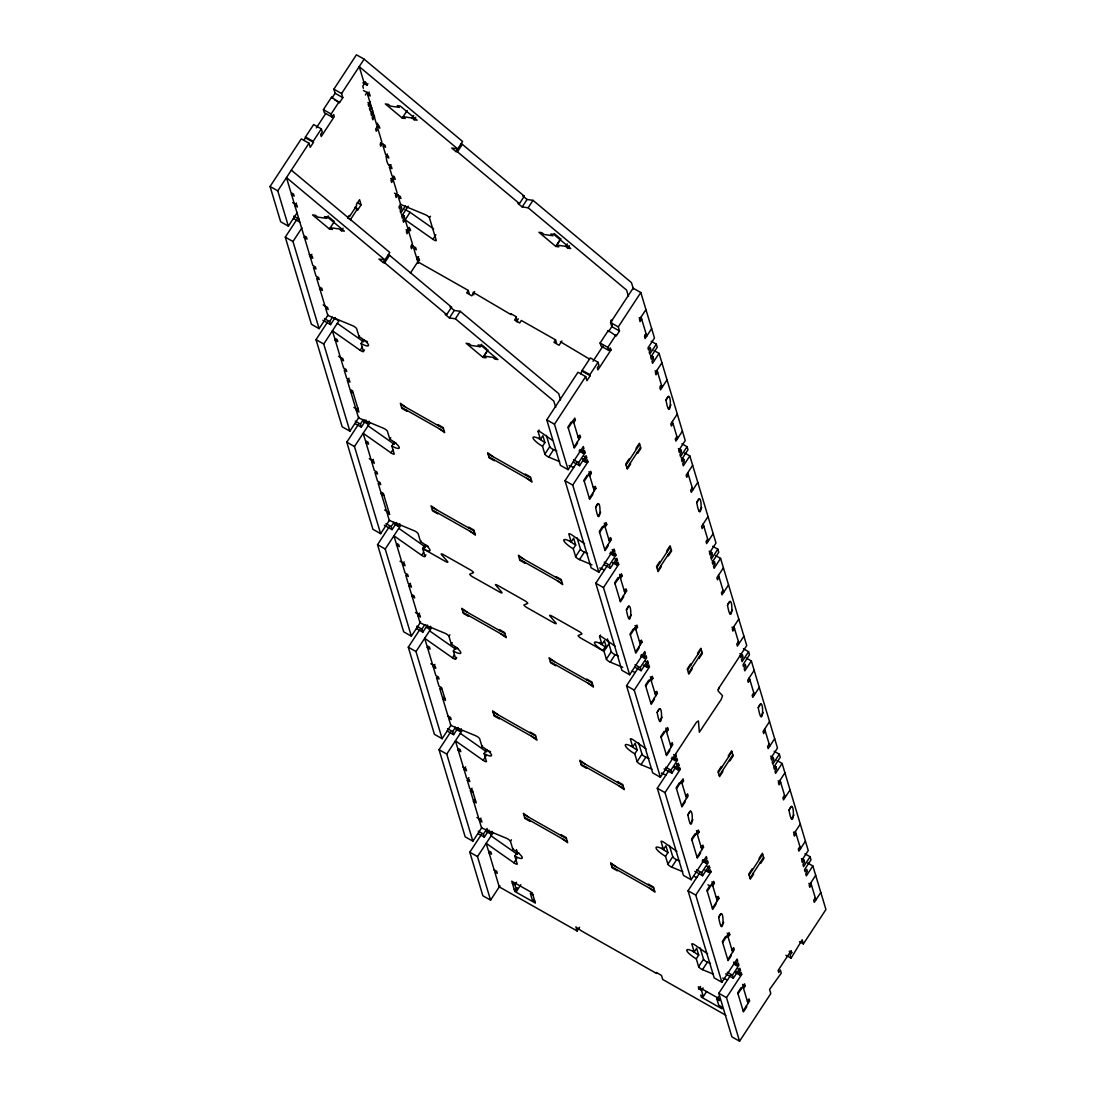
<?xml version="1.0" encoding="UTF-8"?>
<svg xmlns="http://www.w3.org/2000/svg" width="1096" height="1096" viewBox="0 0 1096 1096"><rect width="100%" height="100%" fill="white"/><g stroke="black" fill="none" stroke-linecap="round" stroke-linejoin="round"><path stroke-width="1.5" d="M389.779 164.66C387.833 167.332 384.806 156.125 387.217 153.947M595.649 507.407C602.293 491.2 600.553 534.56 595.649 507.407L598.101 503.68M626.405 609.91C633.05 593.717 631.31 637.064 626.405 609.91L628.857 606.184M657.162 712.427C663.806 696.22 662.066 739.581 657.162 712.427L659.614 708.701M665.984 400.15C672.629 383.956 670.889 427.303 665.984 400.15L668.437 396.423M687.918 814.931C694.549 798.737 692.823 842.084 687.918 814.931L690.357 811.204M696.741 502.653C703.385 486.46 701.645 529.806 696.741 502.653L699.193 498.927M718.675 917.434C725.305 901.241 723.566 944.601 718.675 917.434L721.113 913.708M727.497 605.17C734.128 588.963 732.402 632.324 727.497 605.17L729.936 601.444M758.254 707.673C764.885 691.48 763.145 734.827 758.254 707.673L760.693 703.947M789.01 810.191C795.641 793.984 793.901 837.344 789.01 810.191L791.449 806.464M622.734 667.3L610.239 662.121A3.055 0.712 33.3 0 1 606.362 659.148L603.992 651.257L581.044 638.256A3.055 0.712 33.3 0 1 578.729 636.543L578.304 636.05A3.055 0.712 33.3 0 1 578.291 635.475L581.908 634.009A3.055 0.712 33.3 0 0 581.332 633.132L580.688 632.556A3.055 0.712 33.3 0 0 579.017 631.433L551.891 616.062A3.055 0.712 33.3 0 0 549.617 615.568L556.234 623.391A3.055 0.712 33.3 0 1 553.96 622.912L526.834 607.54A3.055 0.712 33.3 0 1 525.162 606.403L524.518 605.828A3.055 0.712 33.3 0 1 523.943 604.951L527.56 603.499A3.055 0.712 33.3 0 0 527.546 602.923L527.121 602.43A3.055 0.712 33.3 0 0 524.806 600.718L497.68 585.36A3.055 0.712 33.3 0 0 496.488 584.785L495.872 584.606A3.055 0.712 33.3 0 0 495.419 584.73L501.625 592.046A3.055 0.712 33.3 0 1 500.954 592.772L472.636 576.839A3.055 0.712 33.3 0 1 469.869 574.057L473.362 572.783A3.055 0.712 33.3 0 0 471.02 570.263L442.661 554.22A3.055 0.712 33.3 0 0 441.592 554.795L447.428 561.33A3.055 0.712 33.3 0 1 445.551 561.495L422.59 548.493L425.043 544.753L426.276 545.466A10.193 2.384 33.3 0 0 428.139 546.342M715.455 555.508L720.593 558.412L746.732 645.544L718.634 688.411L718.086 690.987L722.524 695.672L721.278 699.317L699.33 732.251L698.44 720.935L696.481 722.196L660.381 777.242L652.682 772.872L626.542 685.74L638.489 667.519M417.535 257.19L416.987 259.081L418.261 263.355M718.195 689.603L719.332 687.343M297.304 212.501L288.358 226.132L280.658 221.776L270.068 186.484L301.304 138.863L309.004 143.234L310.237 147.33L313.483 142.357L313.182 141.329L305.483 136.973L313.634 124.547L321.334 128.903L322.251 131.986L320.621 134.466L321.238 136.521L334.266 116.642L333.664 114.587L332.033 117.08L324.32 112.71L323.402 109.641L331.554 97.215L339.555 102.599L342.815 97.64L341.582 93.53L333.883 89.173L356.433 54.8L364.132 59.157L462.567 141.453L455.95 151.591L451.73 148.056L457.69 148.905L359.241 66.623L363.749 81.652L366.311 83.104L366.927 85.159L367.914 83.666M304.154 140.48L305.483 136.973M333.883 89.173L335.116 93.27L331.855 98.243L331.554 97.215M316.333 127.903L325.635 113.696M288.358 226.132L277.768 190.855L309.004 143.234M341.582 93.53L364.132 59.157M313.182 141.329L321.334 128.903M332.033 117.08L331.102 113.998L339.253 101.572M365.53 81.926L362.735 86.187L363.351 88.242M365.379 94.996L367.242 92.146M304.113 237.448L307.044 239.12L306.428 237.065L303.866 235.613L294.838 205.541L296.468 203.061M376.887 126.465L379.819 128.136L379.216 126.081L376.64 124.629L367.626 94.557L369.256 92.078M370.064 101.544L368.201 104.394L368.818 106.435L370.448 103.956L367.872 102.503M328.06 315.004L319.114 328.649L311.415 324.279L285.275 237.147L296.906 219.419M371.051 106.011L369.421 108.49L370.037 110.545L371.9 107.696M372.832 110.778L370.969 113.614L371.585 115.669L373.215 113.176L370.64 111.724M373.818 115.231L372.202 117.71L372.804 119.765L374.668 116.93M319.114 328.649L292.975 241.517L301.921 227.872M376.64 124.629L377.627 123.136M378.421 124.903L375.627 129.164L376.243 131.219L377.873 128.725L381.764 141.713L380.134 144.193L380.75 146.248L382.614 143.412M326.581 218.364L324.457 216.597L327.444 217.022L344.35 231.146L341.377 230.735L339.253 228.968L330.321 227.694L332.431 229.461L329.458 229.037L312.552 214.912L315.525 215.323L317.635 217.09L326.581 218.364L328.211 215.885M319.498 288.7L322.43 290.372L321.813 288.317L319.237 286.864L316.634 278.151L319.196 279.603L318.58 277.548L316.018 276.096L313.456 267.561L316.018 269.013L315.401 266.958L312.84 265.506L310.223 256.793L311.853 254.313M329.458 229.037L334.39 221.488M402.232 118.053L405.219 118.478L403.095 116.71L412.041 117.984L414.151 119.752L417.124 120.176L400.218 106.038L397.245 105.613L399.355 107.381L390.423 106.12L388.299 104.353L385.326 103.928L402.232 118.053L407.178 110.504M412.041 117.984L413.658 115.491M347.638 217.912L349.268 215.433L349.569 216.46L356.638 205.692L356.323 204.664L359.584 199.691L361.118 204.815L357.858 209.788L355.296 208.336M341.377 230.735L342.993 228.242M414.151 119.752L415.781 117.258M350.802 220.556L350.501 219.529L357.556 208.761L354.994 207.308M392.272 177.73L395.204 179.388L394.587 177.333L392.026 175.881L389.409 167.167L391.039 164.688M393.793 176.155L391.012 180.415L391.628 182.47L393.245 179.977L390.683 178.525M397.999 194.663L396.135 197.499L395.519 195.458L397.149 192.965L393.245 179.977M400.807 204.061L398.958 206.897L399.56 208.952L401.191 206.459L401.807 208.514L400.177 210.994L400.794 213.049L405.452 205.952M359.009 417.234L349.871 431.153L342.171 426.796L316.032 339.664L327.649 321.923M335.225 317.525L330.567 324.622L329.649 321.553L332.444 317.292M408.233 206.185L401.725 216.131L402.328 218.173L403.958 215.693L401.396 214.241M349.871 431.153L323.731 344.021L338.938 320.84L333.801 317.922M433.646 228.913L410.082 212.336L403.561 222.269L402.944 220.228L404.575 217.734L403.958 215.693M291.413 194.581L294.153 196.143L293.536 194.088L290.974 192.636L286.467 177.593L384.901 259.889L378.956 259.04L383.175 262.574L389.792 252.436L291.344 170.14M383.175 262.574L384.669 262.78L389.56 255.327L451.552 307.154L446.661 314.607L445.168 314.401L449.401 317.922L455.361 318.772L553.795 401.054L555.699 407.383M455.95 151.591L457.443 151.81L462.334 144.357L524.326 196.17L519.436 203.623L517.956 203.418L522.176 206.952L528.135 207.788L626.57 290.084L628.474 296.413M409.178 227.406L406.383 231.667L407 233.722L408.63 231.242L406.054 229.79M407.644 228.982L410.575 230.639L409.959 228.598L407.397 227.132L405.191 219.789L432.92 239.284A3.055 0.712 33.3 0 0 436.235 240.38L429.44 217.762L430.427 216.268M413.37 245.915L411.507 248.751L410.89 246.71L412.521 244.216L408.63 231.242M367.544 341.678A10.193 2.384 33.3 0 1 363.543 339.787L361.091 343.514A10.193 2.384 33.3 0 0 368.516 344.884A10.193 2.384 33.3 0 0 359.05 336.678L359.529 335.938M418.617 256.601L416.987 259.081L419.549 260.547L418.932 258.492L416.37 257.039L413.754 248.326L416.316 249.778L415.699 247.723L411.301 245.23M410.452 273.027L417.809 261.821L468.293 290.426L469.211 293.495M334.869 339.966L337.801 341.623L337.184 339.568L334.623 338.116L332.417 330.773L360.146 350.268L362.105 347.281M432.92 239.284L435.852 234.818M360.146 350.268A3.055 0.712 33.3 0 0 363.447 351.364L364.434 349.871M357.981 408.068L356.351 410.562L358.926 412.014L352.57 390.834L349.994 389.368L347.377 380.655L349.008 378.175M389.573 520.025L380.627 533.67L372.914 529.3L346.774 442.168L358.406 424.44M365.982 420.028L361.324 427.125L360.406 424.056L363.201 419.795M363.598 421.59L367.448 423.782L369.078 421.289L369.695 423.344L354.474 446.538L380.627 533.67M449.401 317.922L454.292 310.469L460.238 311.319L558.686 393.601L560.577 399.93M522.176 206.952L527.066 199.499L533.026 200.335L631.46 282.617L633.365 288.947M468.293 290.426L466.663 292.906L471.787 295.81L474.582 291.55M455.361 318.772L460.238 311.319M528.135 207.788L533.026 200.335M426.276 545.466L423.837 549.192A10.193 2.384 33.3 0 0 429.933 549.644A10.193 2.384 33.3 0 0 420.549 541.698L418.179 533.766A3.055 0.712 33.3 0 0 414.302 530.793L389.313 520.422L387.107 513.065L389.669 514.517L383.312 493.337L380.75 491.885L378.134 483.172L380.709 484.624L380.093 482.569L377.517 481.117L374.955 472.582L377.531 474.034L376.914 471.979L374.339 470.526L371.736 461.813L373.366 459.334M396.327 443.359A10.193 2.384 33.3 0 1 394.3 442.291L391.847 446.017A10.193 2.384 33.3 0 0 399.273 447.387A10.193 2.384 33.3 0 0 389.806 439.181L390.779 437.701M365.626 442.469L368.557 444.127L367.941 442.085L365.379 440.633L363.173 433.276L390.902 452.771L392.861 449.798M487.98 349.857L483.898 356.077L486.021 357.844L483.035 357.419L466.129 343.281L469.102 343.706L471.225 345.473L480.158 346.733L481.788 344.254M556.686 245.093L565.618 246.353L567.728 248.121L570.701 248.545L553.795 234.407L550.822 233.996L552.932 235.763L544 234.489L541.89 232.722L538.903 232.297L555.809 246.436L558.796 246.86L556.686 245.093L560.755 238.873M483.035 357.419L487.117 351.2M555.809 246.436L560.7 238.983L554.206 233.544M516.435 317.21L514.572 320.046L519.71 322.964L521.34 320.47L555.562 339.87L556.494 342.938M565.618 246.353L567.249 243.874M516.435 321.703L518.298 318.868M567.728 248.121L569.358 245.641M420.631 622.062L411.37 636.173L403.671 631.817L377.531 544.685L389.162 526.943M396.738 522.545L392.08 529.642L391.162 526.56L393.944 522.312M394.341 524.107L398.204 526.285L399.821 523.806M411.37 636.173L385.23 549.041L400.437 525.847L397.875 524.395M410.521 583.195L408.89 585.675L411.466 587.127L410.849 585.086L408.274 583.634L405.712 575.085L408.287 576.537L407.671 574.496L405.095 573.044L402.479 564.33L404.109 561.837M420.549 541.698L421.042 540.945M555.562 339.87L553.946 342.349L559.07 345.254L561.864 340.993M396.382 544.986L399.314 546.644L398.697 544.589L396.135 543.137L393.93 535.793L421.659 555.288L423.604 552.302M421.659 555.288A3.055 0.712 33.3 0 0 424.96 556.384L425.933 554.891M559.659 461.635L548.726 457.101A3.055 0.712 33.3 0 1 544.863 454.128L542.506 446.278A10.193 2.384 33.3 0 1 533.026 438.071A10.193 2.384 33.3 0 1 540.451 439.441L538.067 431.509L539.054 430.016M457.84 648.366A10.193 2.384 33.3 0 1 455.799 647.311L453.36 651.038A10.193 2.384 33.3 0 0 460.786 652.408A10.193 2.384 33.3 0 0 451.305 644.201L448.935 636.269A3.055 0.712 33.3 0 0 445.058 633.296L420.069 622.925L417.864 615.582L419.494 613.089M660.381 777.242L634.242 690.11L649.449 666.916L648.832 664.861L647.202 667.354L646.585 665.299L648.216 662.82L647.599 660.765L641.091 670.697L640.16 667.628L646.681 657.682L646.065 655.641L644.434 658.121L643.818 656.079L645.448 653.586L644.832 651.545L629.625 674.725L603.485 587.593L618.692 564.399L618.076 562.358L616.445 564.837L615.829 562.782L617.459 560.303L616.843 558.248L610.335 568.194L609.403 565.111L615.925 555.179L615.308 553.124L613.678 555.617L613.061 553.562L614.692 551.083L614.075 549.028L598.868 572.222L572.729 485.09L587.936 461.896L587.319 459.841L585.689 462.334L585.086 460.279L586.703 457.799L586.1 455.744L579.579 465.677L578.647 462.608L585.168 452.675L584.552 450.62L582.921 453.1L582.305 451.059L583.935 448.565L583.332 446.524L568.112 469.705L560.412 465.348L546.767 419.85L578.003 372.229L585.702 376.586L586.922 380.696L590.182 375.723L589.881 374.695L582.182 370.338L590.319 357.913L598.032 362.269L598.95 365.352L597.32 367.831L597.937 369.886L610.965 350.008L610.349 347.953L608.718 350.432L601.019 346.076L600.101 343.007L608.253 330.581L616.253 335.965L619.514 330.992L618.281 326.896L610.582 322.539L633.118 288.166L640.817 292.522L654.476 338.02L647.955 347.966L648.572 350.008L650.202 347.528L650.819 349.569L649.188 352.063L649.805 354.104L656.326 344.171L651.188 341.267M580.853 373.846L582.182 370.338M610.582 322.539L611.815 326.635L608.554 331.609L608.253 330.581M540.451 439.441L542.89 435.715L544.945 442.551L542.506 446.278M593.032 361.255L603.266 345.637M451.073 725.045L442.126 738.69L434.427 734.32L408.287 647.188L419.919 629.46M568.112 469.705L554.466 424.207L585.702 376.586M618.281 326.896L640.817 292.522M427.495 625.049L422.837 632.145L421.905 629.077L424.7 624.816M589.881 374.695L598.032 362.269M608.718 350.432L607.801 347.364L615.952 334.938M426.385 627.337L428.947 628.803L430.577 626.309L431.194 628.364L415.987 651.558L442.126 738.69M544.863 454.128L549.74 446.675L546.356 435.359M548.726 457.101L553.617 449.648L556.741 450.935M568.29 428.043L574.797 418.11L575.414 420.152L573.783 422.645M645.955 309.606L639.434 319.553L640.05 321.594L641.681 319.114L639.105 317.662M578.263 437.551L579.894 435.071L580.51 437.126L573.989 447.058M646.147 334.033L644.517 336.513L645.133 338.568L651.654 328.622M448.935 636.269L449.908 634.776M442.51 698.741L445.442 700.413L441.592 687.589L439.03 686.137L436.468 677.602L439.03 679.054L438.414 676.999L435.852 675.547L433.235 666.834L434.865 664.354M451.305 644.201L452.292 642.708M598.868 572.222L591.169 567.851L565.029 480.719L576.976 462.498M427.125 647.489L430.07 649.147L429.454 647.106L426.878 645.654L424.673 638.297L452.415 657.792L454.361 654.819M650.408 355.296L652.969 356.748L651.339 359.241L650.723 357.186L657.244 347.254L656.326 344.171M452.415 657.792A3.055 0.712 33.3 0 0 455.717 658.888L456.69 657.395M653.956 350.487L659.093 353.392L652.572 363.338L651.956 361.283L653.586 358.803L652.969 356.748M584.236 481.226L590.758 471.294L591.374 473.335L589.744 475.828M661.902 362.79L655.394 372.736L655.997 374.777L657.627 372.298L655.066 370.845M593.635 488.816L595.265 486.323L595.882 488.378L589.36 498.31M661.532 385.285L659.902 387.765L660.518 389.82L667.026 379.874M573.263 548.781A10.193 2.384 33.3 0 1 563.782 540.588A10.193 2.384 33.3 0 1 571.208 541.958L573.646 538.232L575.701 545.055L573.263 548.781L575.606 556.631A3.055 0.712 33.3 0 0 579.483 559.604L591.977 564.796M481.829 827.548L472.883 841.194L465.184 836.837L439.044 749.705L450.675 731.964M626.076 464.992L639.653 444.291M458.238 727.566L453.593 734.663L452.662 731.58L455.457 727.319M626.994 468.074L640.571 447.374M598.224 515.942L600.663 512.216M668.546 408.685L670.999 404.958M455.854 729.128L459.704 731.306L461.334 728.826M575.606 556.631L580.496 549.178L577.113 537.876M472.883 841.194L446.743 754.062L461.95 730.868L459.388 729.415M579.483 559.604L584.374 552.151L587.497 553.453M599.622 532.492L606.129 522.545L606.746 524.6L605.115 527.08M677.287 414.055L670.766 423.988L671.382 426.043L673.013 423.549M609.02 540.068L610.65 537.588L611.267 539.629L604.745 549.576M676.903 436.537L675.273 439.017L675.89 441.072L682.411 431.139M468.855 777.626L467.225 780.105L469.787 781.558L469.17 779.516L466.608 778.05L463.992 769.337L465.622 766.858M490.57 751.719A10.193 2.384 33.3 0 1 486.555 749.815L484.117 753.555A10.193 2.384 33.3 0 0 491.542 754.925A10.193 2.384 33.3 0 0 482.062 746.718L482.555 745.965M678.383 448.579L680.959 450.031L679.328 452.525L678.712 450.47L685.233 440.537L659.093 353.392M629.625 674.725L621.925 670.368L595.786 583.236L607.417 565.495M681.945 443.77L687.069 446.689L680.561 456.621L679.945 454.566L681.575 452.086L680.959 450.031M457.881 750.007L460.813 751.664L460.21 749.609L457.635 748.157L455.429 740.814L483.158 760.309L486.09 755.829M681.15 457.813L683.726 459.265L682.096 461.745L681.479 459.69L688 449.757L687.069 446.689M684.712 453.004L689.836 455.909L683.329 465.841L682.712 463.8L684.342 461.306L683.726 459.265M475.582 800.861L473.02 799.409L470.403 790.696L472.034 788.216M614.993 583.743L621.514 573.797L622.131 575.852L620.5 578.332M692.658 465.307L686.137 475.239L686.754 477.294L688.384 474.815M624.391 591.319L626.022 588.84L626.638 590.881L620.117 600.827M692.288 487.789L690.658 490.282L691.275 492.323L697.782 482.391M601.964 644.462L604.403 640.735L606.444 647.531L605.197 646.818L602.759 650.545A10.193 2.384 33.3 0 1 594.484 642.859A10.193 2.384 33.3 0 1 601.964 644.462L599.581 636.529L600.553 635.036M516.49 849.592L517.312 852.332L514.873 856.058A10.193 2.384 33.3 0 0 522.299 857.428A10.193 2.384 33.3 0 0 512.818 849.222L510.435 841.29A3.055 0.712 33.3 0 0 506.571 838.317L481.569 827.946L479.377 820.603L480.993 818.109M499.94 885.856L490.57 900.145L482.87 895.775L469.8 852.208L481.432 834.481M656.833 567.509L670.41 546.808M488.994 830.069L484.336 837.166L483.418 834.097L487.145 828.412M603.992 651.257L608.883 643.804M657.751 570.578L671.327 549.877M628.967 618.459L631.419 614.733M699.303 511.202L701.755 507.475M486.61 831.631L490.46 833.823L492.09 831.33L492.707 833.385L477.5 856.579L490.57 900.145M606.362 659.148L611.253 651.695L607.417 638.886M610.239 662.121L615.13 654.668L618.254 655.956M630.378 634.995L636.886 625.062L637.502 627.104L635.872 629.597M708.043 516.559L701.522 526.491L702.139 528.546L703.769 526.066M639.776 642.571L641.407 640.091L642.009 642.146L635.502 652.079M707.66 539.054L706.03 541.534L706.646 543.589L713.167 533.642M510.435 841.29L511.421 839.796M512.818 849.222L513.312 848.482M709.139 551.096L711.715 552.548L710.085 555.028L709.468 552.973L715.989 543.041L689.836 455.909M712.688 546.288L717.825 549.192L711.304 559.124L710.701 557.083L712.332 554.59L711.715 552.548M488.638 852.51L491.57 854.168L490.953 852.126L488.391 850.674L486.186 843.317L513.914 862.812L516.846 858.346M711.907 560.316L714.482 561.769L712.852 564.262L712.236 562.207L718.757 552.261L717.825 549.192M720.593 558.412L714.085 568.358L713.469 566.303L715.099 563.824L714.482 561.769M520.86 884.65L516.791 890.856L514.942 884.705L516.572 882.225M645.75 686.247L652.271 676.314L652.887 678.356L651.257 680.849M723.415 567.81L716.894 577.756L717.51 579.798L719.14 577.318M514.832 891.459L511.764 881.211L532.3 892.843L535.369 903.09L514.832 891.459L517.285 887.733M655.148 693.837L656.778 691.343L657.395 693.398L650.873 703.331M723.031 590.306L721.415 592.785L722.017 594.84L728.539 584.894M634.762 753.801A10.193 2.384 33.3 0 1 625.295 745.595A10.193 2.384 33.3 0 1 632.721 746.965L635.159 743.239L637.214 750.075L634.762 753.801L637.119 761.652A3.055 0.712 33.3 0 0 640.996 764.624L651.928 769.159M687.589 670.012L701.166 649.312M688.507 673.095L702.084 652.38M659.724 720.963L662.176 717.236M730.059 613.705L732.498 609.979M637.119 761.652L642.009 754.199L638.612 742.896M640.996 764.624L645.873 757.172L648.996 758.473M661.121 737.498L667.642 727.566L668.259 729.621L666.628 732.101M738.786 619.076L732.279 629.008L732.895 631.063L734.526 628.57L731.95 627.118M670.519 745.088L672.149 742.595L672.766 744.65L666.258 754.596M738.416 641.557L736.786 644.037L737.403 646.092L743.924 636.16M807.725 863.032L812.862 865.95L825.932 909.516L803.395 943.889L802.162 939.779L791.065 958.205L790.134 955.123L791.764 952.643L791.148 950.588L778.119 970.467L778.735 972.522L780.366 970.029L781.284 973.111L769.57 989.483L770.803 993.579L739.567 1041.2L726.497 997.634L741.704 974.44L741.102 972.399L739.471 974.878L738.855 972.823L740.485 970.344L739.869 968.289L733.347 978.235L732.429 975.152L738.937 965.22L738.334 963.165L736.704 965.658L736.087 963.603L737.718 961.124L737.101 959.068L721.894 982.263L695.755 895.117L710.962 871.937L710.345 869.882L708.715 872.361L708.098 870.32L709.728 867.827L709.112 865.785L702.591 875.718L701.673 872.649L708.194 862.703L707.578 860.661L705.947 863.141L705.331 861.086L706.961 858.606L706.345 856.551L691.138 879.745L664.998 792.614L680.205 769.419L679.589 767.378L677.958 769.858L677.342 767.803L678.972 765.323L678.356 763.268L671.834 773.214L670.916 770.132L677.438 760.199L676.821 758.144L675.191 760.638L674.574 758.583L676.205 756.103L675.588 754.048M739.896 653.6L742.458 655.052L740.841 657.545L740.225 655.49M691.138 879.745L683.438 875.389L657.299 788.257L668.916 770.515M743.444 648.791L748.582 651.695L742.061 661.642L741.444 659.587L743.074 657.107L742.458 655.052M746.212 658.025L751.349 660.929L744.828 670.862L744.211 668.82L745.842 666.327L745.225 664.286L743.609 666.765L742.992 664.71L749.5 654.778L748.582 651.695M493.762 869.594L496.694 871.252L497.31 873.307L494.748 871.854L499.255 886.883L577.126 930.997L579.565 927.271M676.506 788.764L683.027 778.818L683.63 780.873L682.013 783.352M754.171 670.327L747.65 680.26L748.267 682.315L749.897 679.821M685.904 796.34L687.535 793.86L688.151 795.902L681.63 805.848M753.788 692.809L752.157 695.302L752.774 697.344L759.295 687.411M665.519 856.318A10.193 2.384 33.3 0 1 656.038 848.112A10.193 2.384 33.3 0 1 663.464 849.482L665.916 845.756L667.957 852.592L665.519 856.318L667.875 864.169A3.055 0.712 33.3 0 0 671.738 867.142L682.685 871.676M718.332 772.529L731.909 751.815M719.264 775.598L732.84 754.897M690.48 823.48L692.919 819.753M760.816 716.222L763.254 712.496M667.875 864.169L672.766 856.716L669.368 845.4M671.738 867.142L676.629 859.689L679.753 860.977M691.877 840.016L698.399 830.069L699.015 832.124L697.385 834.604M769.543 721.579L763.035 731.512L763.638 733.567L765.268 731.087M701.276 847.592L702.906 845.112L703.522 847.167L697.001 857.099M769.173 744.061L767.543 746.554L768.159 748.595L774.667 738.663M770.652 756.117L773.214 757.569L771.584 760.049L770.968 757.994L777.489 748.061L751.349 660.929M721.894 982.263L714.195 977.892L688.041 890.76L700.002 872.539M774.201 751.308L779.338 754.212L772.817 764.145L772.201 762.104L773.831 759.61L773.214 757.569M773.42 765.337L775.982 766.789L774.351 769.269L773.749 767.227L780.256 757.281L779.338 754.212M776.968 760.528L782.106 763.433L775.584 773.379L774.968 771.324L776.598 768.844L775.982 766.789M707.263 891.267L713.77 881.335L714.387 883.376L712.756 885.869M784.928 772.831L778.407 782.777L779.023 784.818L780.653 782.338L778.078 780.886M716.661 898.843L718.291 896.364L718.908 898.419L712.386 908.351M784.544 795.326L782.914 797.806L783.53 799.861L790.052 789.915M696.275 958.822A10.193 2.384 33.3 0 1 686.795 950.616A10.193 2.384 33.3 0 1 694.22 951.986L696.672 948.259L698.714 955.096L696.275 958.822L698.632 966.672A3.055 0.712 33.3 0 0 702.495 969.645L713.428 974.18M749.089 875.033L762.665 854.332M750.02 878.115L763.597 857.401M721.237 925.983L723.675 922.257M791.572 818.726L794.011 814.999M698.632 966.672L703.522 959.219L700.125 947.917M702.495 969.645L707.386 962.192L710.509 963.494M722.634 942.519L729.155 932.586L729.772 934.641L728.141 937.121M800.299 824.082L793.778 834.029L794.395 836.084L796.025 833.59L793.463 832.138M706.591 991.565L703.331 996.538L701.481 990.387L698.919 988.935L700.55 986.441M701.481 990.387L703.111 987.907M732.032 950.109L733.662 947.615L734.279 949.67L727.758 959.603M799.929 846.578L798.299 849.058L798.916 851.113L805.423 841.166M801.409 858.62L803.971 860.072L802.341 862.552L801.724 860.511L808.245 850.565L782.106 763.433M739.567 1041.2L731.868 1036.843L718.798 993.277L730.744 975.056M804.957 853.811L810.095 856.716L803.573 866.662L802.957 864.607L804.587 862.127L803.971 860.072M703.331 996.538L700.755 995.086L701.372 997.127L721.908 1008.772L721.291 1006.717L718.729 1005.265L716.88 999.114L718.51 996.62M812.862 865.95L806.341 875.882L805.724 873.841L807.355 871.347L806.738 869.306L805.108 871.786L804.491 869.731L811.013 859.798L810.095 856.716M738.019 993.784L744.527 983.838L745.143 985.893L743.513 988.373M815.684 875.348L809.163 885.28L809.78 887.335L811.41 884.842L808.834 883.39M747.417 1001.36L749.034 998.881L749.65 1000.922L743.143 1010.868M815.301 897.83L813.67 900.323L814.287 902.364L820.808 892.432M460.841 144.138L462.334 144.357M524.326 196.17L522.833 195.965L527.066 199.499M388.066 255.121L389.56 255.327M451.552 307.154L450.059 306.949L454.292 310.469M483.898 356.077L492.83 357.337L494.954 359.104L497.927 359.529L481.021 345.391L478.048 344.966L480.158 346.733M569.03 465.526L573.715 467.471M599.786 568.029L604.471 569.975M632.104 671.19L635.228 672.492M661.299 773.05L665.984 774.995M693.617 876.211L696.741 877.512M722.812 978.07L727.497 980.016M362.831 82.83L366.927 85.159M363.42 90.475L369.571 93.968L370.188 96.01L367.626 94.557M335.116 93.27L342.815 97.64M334.431 99.695L339.555 102.599M323.402 109.641L331.102 113.998M380.545 142.727L384.956 145.22L385.573 147.261L382.997 145.809L385.614 154.522L388.176 155.975L388.792 158.03L386.23 156.577M388.792 165.112L391.354 166.578L391.971 168.62L389.409 167.167M305.784 138L313.483 142.357M394.464 193.143L400.328 196.472L400.944 198.527L398.382 197.075L400.574 204.418L425.577 214.789A3.055 0.712 33.3 0 1 429.44 217.762M644.708 334.91L646.763 336.075L641.064 317.059M404.945 209.432L410.082 212.336M611.815 326.635L619.514 330.992M357.269 202.637L361.118 204.815M600.101 343.007L607.801 347.364M608.403 348.555L610.965 350.008M660.093 386.176L662.148 387.34L657.025 370.243M347.925 218.077L350.501 219.529M560.399 341.747L589.484 359.077M270.068 186.484L277.768 190.855M292.687 202.623L296.797 204.938L297.413 206.993L294.838 205.541M582.483 371.352L590.182 375.723M293.755 216.131L298.893 219.036M293.399 218.474L299.811 222.118M285.275 237.147L292.975 241.517M309.236 254.532L312.168 256.204L312.785 258.245L310.223 256.793M577.935 435.674L580.51 437.126M546.767 419.85L554.466 424.207M579.743 449.593L582.305 451.059M582.606 451.21L585.168 452.675M323.156 304.962L327.553 307.455L328.17 309.51L325.594 308.045L327.8 315.401L352.802 325.772A3.055 0.712 33.3 0 1 356.666 328.745L359.05 336.678M579.072 450.922L582.921 453.1M584.141 456.347L586.703 457.799M582.51 458.827L585.086 460.279M585.374 460.443L587.936 461.896M583.127 460.882L585.689 462.334M324.512 318.635L329.649 321.553M573.523 459.704L578.647 462.608M322.868 320.265L330.567 324.622M573.153 462.046L579.579 465.677M588.812 471.883L591.374 473.335M593.32 486.925L595.882 488.378M316.032 339.664L323.731 344.021M565.029 480.719L572.729 485.09M338.527 356.214L342.925 358.707L343.541 360.762L340.979 359.31L343.596 368.023L346.158 369.475L346.774 371.517L344.199 370.064L346.774 378.613L349.336 380.065L349.953 382.12L347.377 380.655M400.643 404.314L443.428 428.55M487.925 453.758L530.711 477.993M401.574 407.383L444.346 431.619M488.843 456.827L531.629 481.062M604.184 523.148L606.746 524.6M350.446 391.327L353.186 392.875M608.691 538.177L611.267 539.629M612.13 549.63L614.692 551.083M610.499 552.11L613.061 553.562M613.363 553.727L615.925 555.179M353.898 407.465L358.31 409.959M609.828 553.425L613.678 555.617M614.897 558.85L617.459 560.303M364.256 420.275L366.831 421.727L367.448 423.782M367.119 421.892L369.695 423.344M616.13 562.947L618.692 564.399M612.596 562.659L616.445 564.837M355.268 421.152L360.406 424.056M604.28 562.207L609.403 565.111M354.912 423.494L361.324 427.125M603.91 564.563L610.335 568.194M619.555 574.4L622.131 575.852M624.076 589.429L626.638 590.881M346.774 442.168L354.474 446.538M595.786 583.236L603.485 587.593M369.284 458.731L373.681 461.224L374.298 463.266L371.736 461.813M431.399 506.818L474.184 531.053M518.682 556.261L561.467 580.496M432.317 509.9L475.102 534.136M519.6 559.344L562.385 583.579M634.94 625.652L637.502 627.104M380.997 493.721L383.929 495.392M639.448 640.681L642.009 642.146M641.256 654.613L643.818 656.079M384.655 509.983L389.066 512.476M640.585 655.942L644.434 658.121M645.654 661.354L648.216 662.82M646.887 665.464L649.449 666.916M643.352 665.162L647.202 667.354M386.025 523.655L391.162 526.56M635.022 664.724L640.16 667.628M384.381 525.272L392.08 529.642M634.666 667.067L641.091 670.697M650.312 676.903L652.887 678.356M654.819 691.946L657.395 693.398M377.531 544.685L385.23 549.041M626.542 685.74L634.242 690.11M400.04 561.234L404.438 563.728L405.054 565.783L402.479 564.33M462.156 609.335L504.941 633.57M549.439 658.778L592.224 683.014M463.074 612.404L505.859 636.639M550.356 661.847L593.142 686.082M665.697 728.155L668.259 729.621M411.754 596.238L414.685 597.895L414.069 595.854L411.507 594.388L408.89 585.675M673.643 754.637L676.205 756.103M672.012 757.13L674.574 758.583M674.862 758.747L677.438 760.199M415.411 612.486L419.809 614.979L420.426 617.034L417.864 615.582M671.341 758.446L675.191 760.638M676.41 763.871L678.972 765.323M425.769 625.295L428.331 626.748L428.947 628.803M428.632 626.912L431.194 628.364M674.78 766.351L677.342 767.803M677.629 767.967L680.205 769.419M674.109 767.68L677.958 769.858M416.781 626.172L421.905 629.077M665.779 767.227L670.916 770.132M416.411 628.515L422.837 632.145M664.135 768.844L671.834 773.214M408.287 647.188L415.987 651.558M657.299 788.257L664.998 792.614M430.797 663.738L435.194 666.231L435.811 668.286L433.235 666.834M492.912 711.838L535.697 736.074M580.195 761.282L622.966 785.517M493.83 714.921L536.615 739.156M581.113 764.364L623.898 788.599M696.44 830.672L699.015 832.124M442.209 689.644L439.647 688.192L442.263 696.905L444.825 698.358M700.961 845.701L703.522 847.167M702.755 859.634L705.331 861.086M447.634 715.825L450.566 717.496L451.182 719.538L448.62 718.086L450.826 725.429L475.815 735.813A3.055 0.712 33.3 0 1 479.678 738.786L482.062 746.718M702.098 860.963L705.947 863.141M707.153 866.374L709.728 867.827M708.386 870.484L710.962 871.937M704.865 870.183L708.715 872.361M447.538 728.676L452.662 731.58M696.535 869.745L701.673 872.649M447.168 731.018L453.593 734.663M694.891 871.361L702.591 875.718M711.825 881.924L714.387 883.376M707.948 884.842L710.523 886.294L710.208 885.28L706.947 890.24L712.688 909.379L715.948 904.406L715.647 903.378M799.546 941.697L803.395 943.889M716.332 896.966L718.908 898.419M439.044 749.705L446.743 754.062M688.041 890.76L695.755 895.117M789.202 951.191L791.764 952.643M463.005 767.09L465.951 768.748L466.567 770.803L463.992 769.337M785.928 955.287L791.065 958.205M523.669 814.342L566.44 838.591M610.938 863.799L653.723 888.034M524.587 817.424L567.372 841.66M611.869 866.868L654.655 891.103M727.196 933.176L729.772 934.641M470.403 790.696L472.965 792.148M473.267 801.258L476.198 802.916L472.349 790.106L469.787 788.654L467.225 780.105M733.512 962.151L736.087 963.603M476.924 817.506L481.322 820L481.939 822.055L479.377 820.603M734.128 964.192L736.704 965.658M737.909 968.891L740.485 970.344M487.282 830.316L489.844 831.768L490.46 833.823M490.145 831.933L492.707 833.385M736.279 971.371L738.855 972.823M739.142 972.988L741.704 974.44M735.622 972.7L739.471 974.878M478.281 831.193L483.418 834.097M727.292 972.248L732.429 975.152M477.925 833.535L484.336 837.166M725.648 973.865L733.347 978.235M742.581 984.441L745.143 985.893M469.8 852.208L477.5 856.579M718.798 993.277L726.497 997.634M512.38 883.253L514.942 884.705M532.916 894.884L530.341 893.432L532.19 899.583L534.752 901.035M716.88 999.114L719.456 1000.566L718.839 998.511L698.303 986.88L698.919 988.935M514.216 889.404L516.791 890.856M725.867 1015.266L662.696 979.468L661.463 975.372L656.326 972.467L656.641 973.495L581.332 930.833L575.893 926.901L577.126 930.997M552.466 440.4L541.383 432.605A3.055 0.712 33.3 0 0 538.067 431.509M337.308 323.32L363.653 341.842M584.606 543.876L572.126 535.108A3.055 0.712 33.3 0 0 568.824 534.012L571.208 541.958M368.064 425.823L394.396 444.346M615.363 646.393L602.882 637.612A3.055 0.712 33.3 0 0 599.581 636.529M398.807 528.341L425.152 546.863M646.119 748.897L633.639 740.129A3.055 0.712 33.3 0 0 630.337 739.033L632.721 746.965M429.564 630.844L455.909 649.366M676.876 851.414L664.395 842.632A3.055 0.712 33.3 0 0 661.094 841.55L663.464 849.482M460.32 733.361L486.665 751.883M707.632 953.917L695.152 945.149A3.055 0.712 33.3 0 0 691.85 944.053L694.22 951.986M491.077 835.864L517.422 854.387M457.443 151.81L519.436 203.623M384.669 262.78L446.661 314.607M329.143 217.241L334.349 221.584M482.72 345.61L486.624 348.871M672.396 421.508L677.52 438.592M687.767 472.76L692.905 489.844M703.153 524.011L708.276 541.095M718.524 575.263L723.648 592.347M733.909 626.528L739.033 643.612M749.28 677.78L754.404 694.864M764.652 729.032L769.789 746.116M780.037 780.284L785.161 797.367M795.408 831.549L800.532 848.633M810.793 882.801L815.917 899.885M612.308 325.375L610.856 320.525A3.055 0.712 33.3 0 1 612.472 320.621M636.392 449.264L636.091 448.237L639.352 443.264L640.886 448.387L637.625 453.36L637.31 452.333M667.149 551.768L666.834 550.74L670.094 545.781L671.643 550.904L668.382 555.878L668.067 554.85M697.905 654.285L697.59 653.257L700.851 648.284L702.385 653.408L699.138 658.381L698.823 657.353M728.662 756.788L728.347 755.76L731.607 750.801L733.142 755.925L729.881 760.884L729.58 759.87M759.405 859.305L759.103 858.278L762.364 853.305L763.898 858.428L760.638 863.401L760.336 862.374M629.337 460.032L629.022 459.005L625.761 463.978L627.309 469.102L630.57 464.129L630.255 463.101M660.093 562.536L659.778 561.508L656.518 566.481L658.066 571.605L661.313 566.632L661.011 565.618M690.836 665.053L690.535 664.025L687.274 668.998L688.809 674.122L692.069 669.149L691.768 668.122M721.593 767.556L721.291 766.529L718.031 771.502L719.565 776.626L722.826 771.653L722.524 770.639M752.349 870.073L752.048 869.046L748.787 874.005L750.322 879.143L753.582 874.17L753.267 873.142M573.167 420.59L578.88 439.606M589.127 473.773L594.251 490.857M604.513 525.025L609.636 542.123M619.884 576.291L625.008 593.374M635.255 627.542L640.379 644.626M650.64 678.794L655.764 695.878M666.012 730.046L671.136 747.13M681.397 781.311L686.521 798.395M696.768 832.563L701.892 849.647M712.14 883.814L717.277 900.898M727.525 935.066L732.649 952.15M742.896 986.318L748.02 1003.415M571.537 423.07L571.235 422.056L567.975 427.015L574.29 448.086L577.551 443.113L577.25 442.085M587.497 476.267L587.196 475.239L583.935 480.199L589.675 499.338L592.936 494.365L592.621 493.351M602.882 527.519L602.567 526.491L599.307 531.464L605.047 550.589L608.307 545.63L608.006 544.602M618.254 578.77L617.952 577.743L614.692 582.716L620.432 601.855L623.692 596.882L623.377 595.854M633.625 630.022L633.324 628.994L630.063 633.968L635.803 653.106L639.064 648.133L638.763 647.106M649.01 681.274L648.695 680.26L645.448 685.219L651.188 704.358L654.435 699.385L654.134 698.371M664.382 732.539L664.08 731.512L660.82 736.485L666.56 755.61L669.82 750.65L669.505 749.623M679.767 783.791L679.452 782.763L676.191 787.736L681.931 806.875L685.192 801.902L684.89 800.875M695.138 835.042L694.837 834.015L691.576 838.988L697.316 858.127L700.577 853.154L700.262 852.126M725.895 937.56L725.593 936.532L722.333 941.505L728.073 960.63L731.333 955.671L731.018 954.643M741.266 988.811L740.965 987.784L737.704 992.757L743.444 1011.882L746.705 1006.923L746.403 1005.895M517.435 321.662L515.901 316.539L510.763 313.634L511.079 314.662L473.116 292.303L473.883 294.865M525.573 475.089L525.272 474.061L530.395 476.966L531.944 482.089L526.505 478.157M556.33 577.592L556.028 576.565L561.152 579.483L562.7 584.606L557.248 580.675M587.086 680.095L586.771 679.082L591.909 681.986L593.443 687.11L588.004 683.178M617.843 782.613L617.528 781.585L622.665 784.489L624.199 789.627L618.76 785.681M648.599 885.116L648.284 884.102L653.422 887.007L654.956 892.13L649.517 888.198M493.063 456.662L487.624 452.73L489.159 457.854L494.296 460.758L493.981 459.731M523.82 559.166L518.367 555.234L519.915 560.357L525.039 563.275L524.737 562.248M554.562 661.683L549.123 657.751L550.658 662.875L555.795 665.779L555.494 664.751M585.319 764.186L579.88 760.254L581.414 765.378L586.552 768.296L586.25 767.269M616.075 866.703L610.636 862.771L612.171 867.895L617.308 870.799L616.993 869.772M438.29 425.645L437.989 424.618L443.127 427.522L444.661 432.646L439.222 428.714M469.047 528.149L468.745 527.121L473.883 530.026L475.417 535.163L469.979 531.218M499.803 630.652L499.502 629.638L504.626 632.543L506.174 637.667L500.721 633.735M530.56 733.169L530.245 732.142L535.382 735.046L536.917 740.17L531.478 736.238M561.316 835.673L561.001 834.659L566.139 837.563L567.673 842.687L562.234 838.755M357.556 208.761L357.858 209.788M405.78 407.219L400.341 403.287L401.876 408.411L407.013 411.315L406.698 410.288M436.537 509.722L431.098 505.79L432.632 510.914L437.77 513.832L437.455 512.805M467.293 612.239L461.841 608.307L463.389 613.431L468.513 616.336L468.211 615.308M498.036 714.743L492.597 710.811L494.132 715.935L499.269 718.853L498.968 717.825M528.793 817.26L523.354 813.328L524.888 818.452L530.026 821.356L529.724 820.329M361.091 343.514L363.447 351.364M389.806 439.181L387.422 431.249A3.055 0.712 33.3 0 0 383.545 428.276L358.556 417.905L356.351 410.562M391.847 446.017L394.204 453.867A3.055 0.712 33.3 0 1 390.902 452.771M422.59 548.493L424.96 556.384M453.36 651.038L455.717 658.888M484.117 753.555L486.473 761.405A3.055 0.712 33.3 0 1 483.158 760.309M514.873 856.058L517.23 863.908A3.055 0.712 33.3 0 1 513.914 862.812M397.588 524.244L398.204 526.285M459.087 729.251L459.704 731.306M291.276 193.663L294.536 204.514M304.167 236.64L309.908 255.765M319.553 287.892L325.293 307.031M334.924 339.144L340.664 358.282M350.309 390.395L356.049 409.534M365.68 441.647L371.421 460.786M381.065 492.912L386.806 512.038M396.437 544.164L402.177 563.303M411.808 595.416L417.549 614.555M427.193 646.667L432.934 665.806M442.565 697.933L448.305 717.058M457.95 749.185L463.69 768.323M473.321 800.436L479.062 819.575M488.693 851.688L494.447 870.827M615.13 654.668A3.055 0.712 33.3 0 1 611.253 651.695M637.214 750.075A10.193 2.384 33.3 0 1 630.926 745.677M645.873 757.172A3.055 0.712 33.3 0 1 642.009 754.199M667.957 852.592A10.193 2.384 33.3 0 1 661.683 848.181M676.629 859.689A3.055 0.712 33.3 0 1 672.766 856.716M698.714 955.096A10.193 2.384 33.3 0 1 692.425 950.698M707.386 962.192A3.055 0.712 33.3 0 1 703.522 959.219M519.353 853.387A10.193 2.384 33.3 0 1 517.312 852.332M544.945 442.551A10.193 2.384 33.3 0 1 538.657 438.14M553.617 449.648A3.055 0.712 33.3 0 1 549.74 446.675M575.701 545.055A10.193 2.384 33.3 0 1 569.413 540.657M584.374 552.151A3.055 0.712 33.3 0 1 580.496 549.178M605.197 646.818A10.193 2.384 33.3 0 1 599.471 642.53"/></g></svg>
